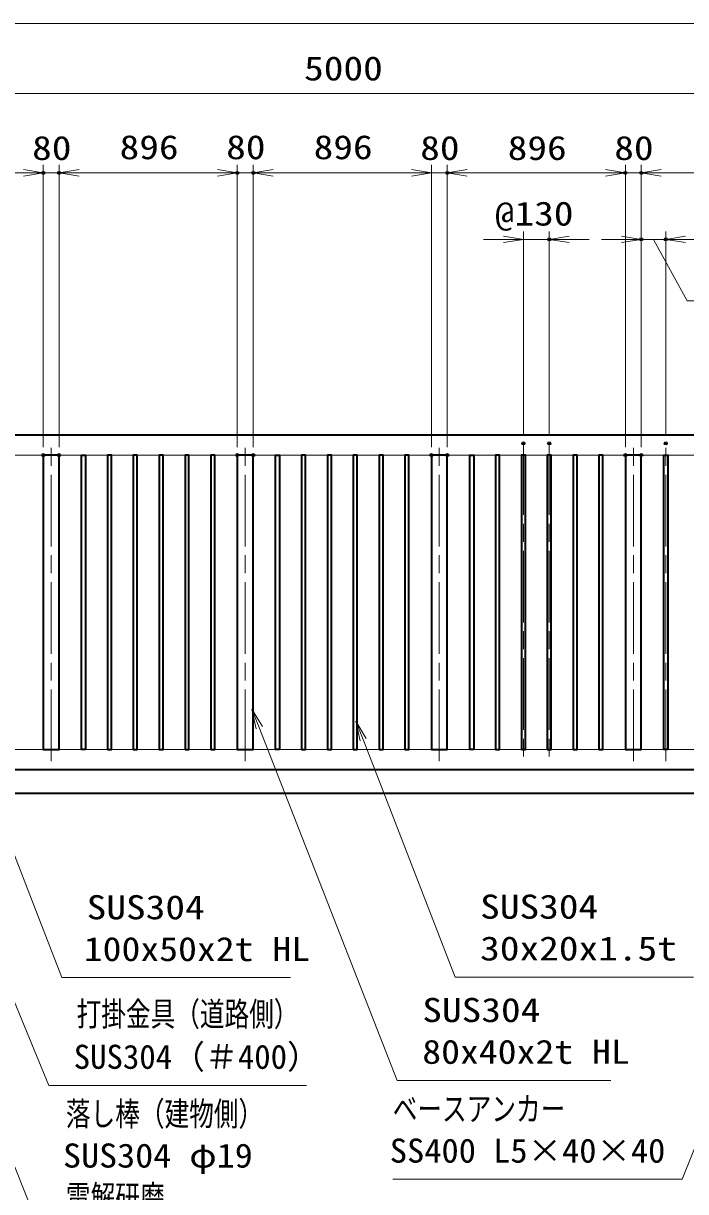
# Model space of a CAD drawing. Units: millimetres at full size. Extents: x -11880 to 11880, y -8400 to 8400.
# Drawn here: x 754 to 4085, y -2657 to 3217 of the extents above; entities that cross this region are included whole.
import ezdxf
from ezdxf.enums import TextEntityAlignment as Align

# ---------------------------------------------------------------- set-up
doc = ezdxf.new("R2010")
doc.units = ezdxf.units.MM
doc.header["$LTSCALE"] = 30
doc.header["$PDMODE"] = 32
doc.header["$PDSIZE"] = 15
doc.linetypes.add('USER1', pattern=[18, 12, -1.5, 3, -1.5])
for name, color, linetype, lineweight in [('0-1_外形線', 7, 'Continuous', 35), ('0-2_軸線', 200, 'USER1', 15), ('0-4_寸法線', 4, 'Continuous', 18), ('0-5_0', 7, 'Continuous', 18)]:
    doc.layers.add(name, color=color, linetype=linetype, lineweight=lineweight)
doc.layers.add('0-6_Defpoints', color=7, linetype='Continuous')
doc.styles.add('ＭＳ ゴシック', font='')
doc.styles.get('ＭＳ ゴシック').set_extended_font_data('MS Gothic')

# ---------------------------------------------------------------- blocks, each defined once
blk = doc.blocks.new('S290')
at = {"layer": '0-4_寸法線'}
for points in [[(19803724.1, 80263127.9), (19769197.7, 80263127.9), (19757456.4, 80293390.3), (19756371.2, 80296187.2)], [(19757922.5, 80293571.2), (19756371.2, 80296187.2), (19756990.2, 80293209.5)]]:
    blk.add_lwpolyline(points, dxfattribs=at)
at = {"layer": '0-4_寸法線', "color": 254, "style": 'ＭＳ ゴシック'}
for s, width, p in [('SUS304', 1.2, (19772965.7, 80270828.4)), ('100x50x2t HL', 1.15, (19772533.7, 80264528.4))]:
    blk.add_text(s, height=3637, dxfattribs=dict(at, width=width)).set_placement(p, align=Align.BOTTOM_LEFT)
blk = doc.blocks.new('S291')
at = {"layer": '0-4_寸法線'}
for points in [[(19864535.5, 80263216.2), (19828569.1, 80263216.2), (19814685, 80299018.6), (19813600.3, 80301815.7)], [(19815151.2, 80299199.4), (19813600.3, 80301815.7), (19814218.8, 80298837.9)]]:
    blk.add_lwpolyline(points, dxfattribs=at)
at = {"layer": '0-4_寸法線', "color": 254, "style": 'ＭＳ ゴシック', "width": 1.2}
for s, p in [('SUS304', (19832337.1, 80270916.7)), ('30x20x1.5t HL', (19832337.1, 80264616.7))]:
    blk.add_text(s, height=3637, dxfattribs=at).set_placement(p, align=Align.BOTTOM_LEFT)
blk = doc.blocks.new('S292')
at = {"layer": '0-4_寸法線'}
for points in [[(19852062.8, 80247630), (19819840.4, 80247630), (19799008.8, 80300831.9), (19797915, 80303625.3)], [(19799474.4, 80301014.2), (19797915, 80303625.3), (19798543.2, 80300649.6)]]:
    blk.add_lwpolyline(points, dxfattribs=at)
at = {"layer": '0-4_寸法線', "color": 254, "style": 'ＭＳ ゴシック'}
for s, width, p in [('SUS304', 1.2, (19823608.4, 80255330.5)), ('80x40x2t HL', 1.15, (19823608.4, 80249030.5))]:
    blk.add_text(s, height=3637, dxfattribs=dict(at, width=width)).set_placement(p, align=Align.BOTTOM_LEFT)
blk = doc.blocks.new('_Open')
at = {"layer": '0-5_0', "color": 4}
blk.add_line((-30, 5), (0, 0), dxfattribs=at)
blk.add_lwpolyline([(-30, -5), (0, 0), (-30, 0)], dxfattribs=at)
blk = doc.blocks.new('S300')
at = {"layer": '0-4_寸法線'}
for points in [[(19797022.2, 80225677), (19765635, 80225677), (19740216.6, 80289715.5), (19739109.8, 80292503.9)], [(19740681.3, 80289900), (19739109.8, 80292503.9), (19739751.8, 80289531)]]:
    blk.add_lwpolyline(points, dxfattribs=at)
at = {"layer": '0-4_寸法線', "color": 254, "style": 'ＭＳ ゴシック'}
for s, width, p in [('落し棒（建物側）', 0.75, (19769835, 80239677.6)), ('SUS304 φ19', 1.1, (19769403, 80233377.6)), ('電解研磨', 0.75, (19769835, 80227077.6))]:
    blk.add_text(s, height=3637, dxfattribs=dict(at, width=width)).set_placement(p, align=Align.BOTTOM_LEFT)
blk = doc.blocks.new('S303')
at = {"layer": '0-4_寸法線'}
for points in [[(19819146.8, 80232718.7), (19862802.8, 80232718.7), (19882283.2, 80281064.2), (19883404.5, 80283846.8)], [(19882747, 80280877.3), (19883404.5, 80283846.8), (19881819.5, 80281251.1)]]:
    blk.add_lwpolyline(points, dxfattribs=at)
at = {"layer": '0-4_寸法線', "color": 254, "style": 'ＭＳ ゴシック'}
for s, width, p in [('ベースアンカー', 0.75, (19819146.8, 80240419.3)), ('SS400 L5×40×40', 1.05, (19818714.8, 80234119.3))]:
    blk.add_text(s, height=3637, dxfattribs=dict(at, width=width)).set_placement(p, align=Align.BOTTOM_LEFT)
blk = doc.blocks.new('S304')
at = {"layer": '0-4_寸法線'}
for points in [[(19824307.8, 80222899.4), (19868395.8, 80222899.4), (19883504.3, 80259579.7), (19884646.8, 80262353.6)], [(19883966.6, 80259389.3), (19884646.8, 80262353.6), (19883042, 80259770.1)]]:
    blk.add_lwpolyline(points, dxfattribs=at)
at = {"layer": '0-4_寸法線', "color": 254, "style": 'ＭＳ ゴシック', "width": 0.95}
blk.add_text('異形丸鋼 SD295 D16', height=3637, dxfattribs=at).set_placement((19824307.8, 80224300), align=Align.BOTTOM_LEFT)
blk = doc.blocks.new('S307')
at = {"layer": '0-4_寸法線'}
for points in [[(19806123.7, 80246872.2), (19767248.5, 80246872.2), (19739270.9, 80314736.4), (19738127.5, 80317509.9)], [(19739733.2, 80314926.9), (19738127.5, 80317509.9), (19738808.7, 80314545.8)]]:
    blk.add_lwpolyline(points, dxfattribs=at)
at = {"layer": '0-4_寸法線', "color": 254, "style": 'ＭＳ ゴシック', "width": 0.75}
blk.add_text('打掛金具（道路側）', height=3637, dxfattribs=at).set_placement((19771448.5, 80254724), align=Align.BOTTOM_LEFT)
at = {"layer": '0-4_寸法線', "color": 254, "style": 'ＭＳ ゴシック'}
blk.add_text('SUS304（＃400）', height=3637, dxfattribs=at).set_placement((19771016.5, 80248272.8), align=Align.BOTTOM_LEFT)

msp = doc.modelspace()

# ---------------------------------------------------------------- linework, layer by layer
at = {"layer": '0-1_外形線'}
for p, q in [((4858.04, 1146.63), (-141.96, 1146.63)), ((-141.96, -533.37), (4858.04, -533.37)), ((-864.96, -653.37), (5588.04, -653.37))]:
    msp.add_line(p, q, dxfattribs=at)
for points in [[(934.04, 1046.63), (854.04, 1046.63), (854.04, -433.37), (934.04, -433.37)], [(1067.04, -433.37), (1047.04, -433.37), (1047.04, 1046.63), (1067.04, 1046.63)], [(1177.04, -433.37), (1197.04, -433.37), (1197.04, 1046.63), (1177.04, 1046.63)], [(1307.04, -433.37), (1327.04, -433.37), (1327.04, 1046.63), (1307.04, 1046.63)], [(1437.04, -433.37), (1457.04, -433.37), (1457.04, 1046.63), (1437.04, 1046.63)], [(1567.04, -433.37), (1587.04, -433.37), (1587.04, 1046.63), (1567.04, 1046.63)], [(1697.04, -433.37), (1717.04, -433.37), (1717.04, 1046.63), (1697.04, 1046.63)], [(1910.04, 1046.63), (1830.04, 1046.63), (1830.04, -433.37), (1910.04, -433.37)], [(2043.04, -433.37), (2023.04, -433.37), (2023.04, 1046.63), (2043.04, 1046.63)], [(2153.04, -433.37), (2173.04, -433.37), (2173.04, 1046.63), (2153.04, 1046.63)], [(2283.04, -433.37), (2303.04, -433.37), (2303.04, 1046.63), (2283.04, 1046.63)], [(2413.04, -433.37), (2433.04, -433.37), (2433.04, 1046.63), (2413.04, 1046.63)], [(2543.04, -433.37), (2563.04, -433.37), (2563.04, 1046.63), (2543.04, 1046.63)], [(2673.04, -433.37), (2693.04, -433.37), (2693.04, 1046.63), (2673.04, 1046.63)], [(2886.04, 1046.63), (2806.04, 1046.63), (2806.04, -433.37), (2886.04, -433.37)], [(3019.04, -433.37), (2999.04, -433.37), (2999.04, 1046.63), (3019.04, 1046.63)], [(3129.04, -433.37), (3149.04, -433.37), (3149.04, 1046.63), (3129.04, 1046.63)], [(3259.04, -433.37), (3279.04, -433.37), (3279.04, 1046.63), (3259.04, 1046.63)], [(3389.04, -433.37), (3409.04, -433.37), (3409.04, 1046.63), (3389.04, 1046.63)], [(3519.04, -433.37), (3539.04, -433.37), (3539.04, 1046.63), (3519.04, 1046.63)], [(3649.04, -433.37), (3669.04, -433.37), (3669.04, 1046.63), (3649.04, 1046.63)], [(3862.04, 1046.63), (3782.04, 1046.63), (3782.04, -433.37), (3862.04, -433.37)], [(3995.04, -433.37), (3975.04, -433.37), (3975.04, 1046.63), (3995.04, 1046.63)]]:
    msp.add_lwpolyline(points, close=True, dxfattribs=at)
at = {"layer": '0-2_軸線'}
for p, q in [((894.04, -492.37), (894.04, 1105.63)), ((1870.04, -492.37), (1870.04, 1105.63)), ((2846.04, -492.37), (2846.04, 1105.63)), ((3269.04, 1105.63), (3269.04, -492.37)), ((3399.04, 1105.63), (3399.04, -492.37)), ((3822.04, -492.37), (3822.04, 1105.63)), ((3985.04, -492.37), (3985.04, 1105.63))]:
    msp.add_line(p, q, dxfattribs=at)
at = {"layer": '0-4_寸法線'}
for p, q in [((-264.96, 3217.2), (4988.04, 3217.2)), ((-141.96, 2865.19), (4858.04, 2865.19)), ((854.04, 1086.63), (854.04, 2505.19)), ((854.04, 1086.63), (854.04, 2505.19)), ((934.04, 1086.63), (934.04, 2505.19)), ((934.04, 1086.63), (934.04, 2505.19)), ((1830.04, 1086.63), (1830.04, 2505.19)), ((1830.04, 1086.63), (1830.04, 2505.19)), ((1910.04, 1086.63), (1910.04, 2505.19)), ((1910.04, 1086.63), (1910.04, 2505.19)), ((2806.04, 1086.63), (2806.04, 2505.19)), ((2806.04, 1086.63), (2806.04, 2505.19)), ((2886.04, 1086.63), (2886.04, 2505.19)), ((2886.04, 1086.63), (2886.04, 2505.19)), ((3782.04, 1086.63), (3782.04, 2505.19)), ((3782.04, 1086.63), (3782.04, 2505.19)), ((3862.04, 1086.63), (3862.04, 2505.19)), ((3862.04, 1086.63), (3862.04, 2505.19)), ((-41.96, 2465.19), (854.04, 2465.19)), ((854.04, 2465.19), (934.04, 2465.19)), ((1830.04, 2465.19), (934.04, 2465.19)), ((1034.04, 2465.19), (1134.04, 2465.19)), ((1730.04, 2465.19), (1630.04, 2465.19)), ((1910.04, 2465.19), (1830.04, 2465.19)), ((2806.04, 2465.19), (1910.04, 2465.19)), ((2010.04, 2465.19), (2110.04, 2465.19)), ((2706.04, 2465.19), (2606.04, 2465.19)), ((2806.04, 2465.19), (2886.04, 2465.19)), ((2886.04, 2465.19), (3782.04, 2465.19)), ((2986.04, 2465.19), (3086.04, 2465.19)), ((3682.04, 2465.19), (3582.04, 2465.19)), ((3782.04, 2465.19), (3862.04, 2465.19)), ((3862.04, 2465.19), (4758.04, 2465.19)), ((3962.04, 2465.19), (4062.04, 2465.19)), ((3169.04, 2131.37), (3069.04, 2131.37)), ((3269.04, 1145.63), (3269.04, 2171.37)), ((3269.04, 2131.37), (3399.04, 2131.37)), ((3399.04, 1145.63), (3399.04, 2171.37)), ((3499.04, 2131.37), (3599.04, 2131.37)), ((3762.04, 2131.37), (3662.04, 2131.37)), ((3862.04, 1086.63), (3862.04, 2171.37)), ((3985.04, 2131.37), (3862.04, 2131.37)), ((3985.04, 1145.63), (3985.04, 2171.37)), ((3985.04, 1145.63), (3985.04, 2171.37)), ((4635.04, 2131.37), (3985.04, 2131.37))]:
    msp.add_line(p, q, dxfattribs=at)
msp.add_lwpolyline([(3923.54, 2131.37), (4092.83, 1822.37), (4441.63, 1822.37)], dxfattribs=at)
at = {"layer": '0-5_0'}
msp.add_line((-41.96, 1046.63), (4758.04, 1046.63), dxfattribs=at)
msp.add_lwpolyline([(4758.04, 1046.63), (4758.04, -433.37), (-41.96, -433.37), (-41.96, -212.87)], dxfattribs=at)
at = {"layer": '0-6_Defpoints'}
for p in [(854.04, 2465.19), (934.04, 2465.19), (1830.04, 2465.19), (1910.04, 2465.19), (2886.04, 2465.19), (3782.04, 2465.19), (3862.04, 2465.19), (3399.04, 2131.37), (3862.04, 2131.37), (3985.04, 2131.37), (3269.04, 1105.63), (3399.04, 1105.63), (3985.04, 1105.63), (854.04, 1046.63), (934.04, 1046.63), (1830.04, 1046.63), (1910.04, 1046.63), (2806.04, 1046.63), (2886.04, 1046.63), (3782.04, 1046.63), (3862.04, 1046.63)]:
    msp.add_point(p, dxfattribs=at)

# ---------------------------------------------------------------- block references
at = {"layer": '0-4_寸法線'}
for name, p, xscale, yscale in [('_Open', (854.04, 2465.19), 3.333333, 3.333333), ('_Open', (854.04, 2465.19), 3.333333, 3.333333), ('_Open', (1830.04, 2465.19), 3.333333, 3.333333), ('_Open', (1830.04, 2465.19), 3.333333, 3.333333), ('_Open', (2806.04, 2465.19), 3.333333, 3.333333), ('_Open', (2806.04, 2465.19), 3.333333, 3.333333), ('_Open', (3782.04, 2465.19), 3.333333, 3.333333), ('_Open', (3782.04, 2465.19), 3.333333, 3.333333), ('_Open', (3269.04, 2131.37), 3.333333, 3.333333), ('_Open', (3862.04, 2131.37), 3.333333, 3.333333), ('S307', (-658026.43, -2677017.73), 0.03333333, 0.03333333), ('S292', (-658026.43, -2677017.73), 0.03333333, 0.03333333), ('S291', (-658026.43, -2677017.73), 0.03333333, 0.03333333), ('S290', (-658026.43, -2677017.73), 0.03333333, 0.03333333), ('S300', (-658026.43, -2677017.73), 0.03333333, 0.03333333), ('S303', (-658026.43, -2677017.73), 0.03333333, 0.03333333), ('S304', (-658026.43, -2677017.73), 0.03333333, 0.03333333)]:
    msp.add_blockref(name, p, dxfattribs=dict(at, xscale=xscale, yscale=yscale))
at = {"layer": '0-4_寸法線', "xscale": 3.333333, "yscale": 3.333333, "rotation": 180}
for p in [(934.04, 2465.19), (934.04, 2465.19), (1910.04, 2465.19), (1910.04, 2465.19), (2886.04, 2465.19), (2886.04, 2465.19), (3862.04, 2465.19), (3862.04, 2465.19), (3399.04, 2131.37), (3985.04, 2131.37), (3985.04, 2131.37)]:
    msp.add_blockref('_Open', p, dxfattribs=at)

# ---------------------------------------------------------------- texts
at = {"layer": '0-4_寸法線', "color": 254, "style": 'ＭＳ ゴシック', "width": 1.2}
for s, p in [('5000', (2166.04, 2893.87)), ('80', (798.04, 2493.87)), ('896', (1238.04, 2497.87)), ('80', (1774.04, 2497.87)), ('896', (2214.04, 2497.87)), ('80', (2750.04, 2493.87)), ('896', (3190.04, 2493.87)), ('80', (3726.04, 2493.87)), ('@130', (3125.24, 2164.06))]:
    msp.add_text(s, height=121.2, dxfattribs=at).set_placement(p, align=Align.BOTTOM_LEFT)

doc.saveas('drawing.dxf')
